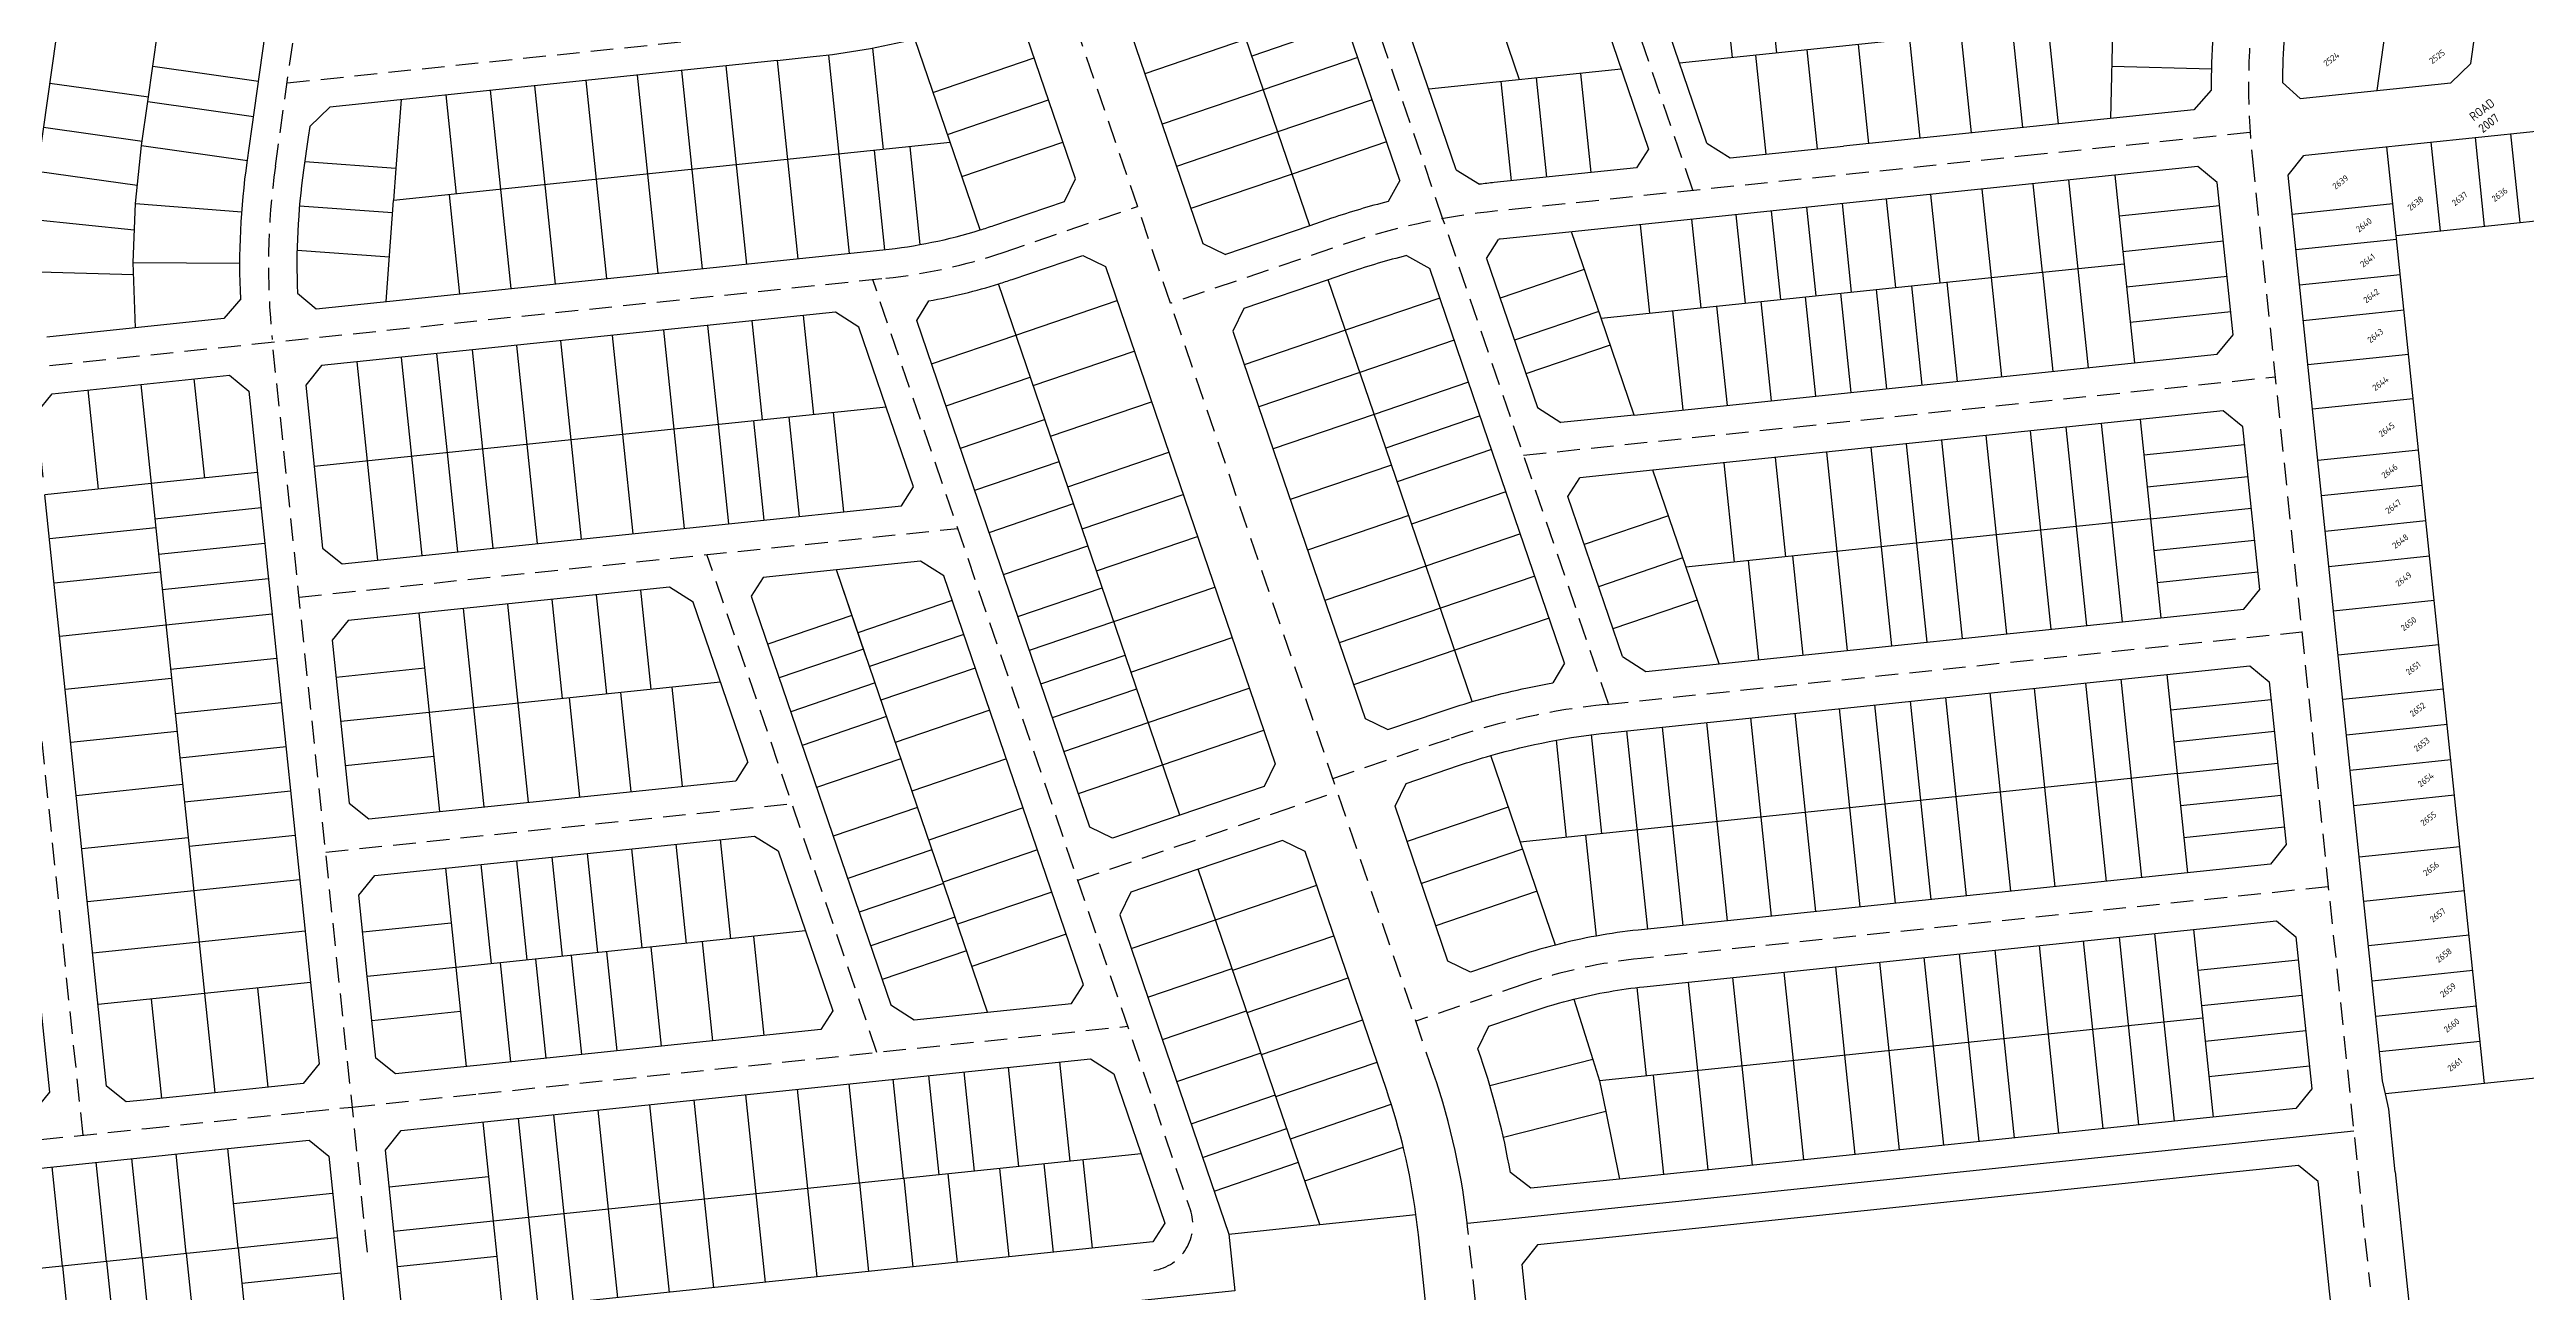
# Model space of a CAD drawing. Extents: x 296374 to 298792, y 6267790 to 6270844.
# Drawn here: x 297205 to 297901, y 6269551 to 6269900 of the extents above; entities that cross this region are included whole.
import ezdxf

# ---------------------------------------------------------------- set-up
doc = ezdxf.new("R2010")
doc.units = 0
doc.linetypes.add('Cable Exist UG', pattern=[8.2, 4, -1.2, 1.8, -1.2])
doc.linetypes.add('DASHED2', pattern=[9.525, 6.35, -3.175])
for name, color, linetype in [('_User_Roadnames', 7, 'Continuous'), ('_User_SL_Exist', 7, 'Continuous'), ('_User_xref', 251, 'Continuous'), ('X-Masterplan_LotLayout_P2$0$D-LO-Stage 13', 251, 'Continuous'), ('X-Masterplan_LotLayout_P2$0$D-LO-Stage 15', 251, 'Continuous'), ('X-Masterplan_LotLayout_P2$0$D-LO-Stage 16', 251, 'Continuous'), ('X-Masterplan_LotLayout_P2$0$D-LO-Stage 17', 251, 'Continuous'), ('X-Masterplan_LotLayout_P2$0$D-LO-Stage 18', 251, 'Continuous'), ('X-Masterplan_LotLayout_P2$0$D-LO-Stage 19', 251, 'Continuous'), ('X-Masterplan_LotLayout_P2$0$D-LO-Stage 22', 251, 'Continuous'), ('X-Masterplan_LotLayout_P2$0$D-LO-Stage 23', 251, 'Continuous'), ('X-Masterplan_LotLayout_P2$0$D-LO-Stage 25', 251, 'Continuous'), ('X-Masterplan_LotLayout_P2$0$D-RD-15-23_CL', 251, 'DASHED2'), ('X-Masterplan_LotLayout_P2$0$D-RD-Future_BDY', 251, 'Continuous'), ('X-Masterplan_LotLayout_P2$0$D-RD-Stage13_BDY', 251, 'Continuous'), ('X-Masterplan_LotLayout_P2$0$D-RD-Stage15_BDY', 251, 'Continuous'), ('X-Masterplan_LotLayout_P2$0$D-RD-Stage16_BDY', 251, 'Continuous'), ('X-Masterplan_LotLayout_P2$0$D-RD-Stage17_BDY', 251, 'Continuous'), ('X-Masterplan_LotLayout_P2$0$D-RD-Stage18_BDY', 251, 'Continuous'), ('X-Masterplan_LotLayout_P2$0$D-RD-Stage19_BDY', 251, 'Continuous'), ('X-Masterplan_LotLayout_P2$0$D-RD-Stage1_BDY', 251, 'Continuous'), ('X-Masterplan_LotLayout_P2$0$D-RD-Stage22_BDY', 251, 'Continuous'), ('X-Masterplan_LotLayout_P2$0$D-RD-Stage23_BDY', 251, 'Continuous'), ('X-Masterplan_LotLayout_P2$0$D-RD-Stage25_BDY', 251, 'Continuous'), ('XR-600340-P4-CI-DESIGN (06032016)$0$GN-ANNO-TEXT-LOT25', 251, 'Continuous')]:
    doc.layers.add(name, color=color, linetype=linetype)
doc.styles.add('CDD_AN-ISOCP', font='isocp.shx')
doc.styles.add('XR-600340-P4-CI-DESIGN (06032016)$0$CDD_AN-ISOCP', font='isocp.shx')

# ---------------------------------------------------------------- blocks, each defined once
blk = doc.blocks.new('XR-600340-P4-CI-DESIGN (06032016)')
at = {"layer": 'XR-600340-P4-CI-DESIGN (06032016)$0$GN-ANNO-TEXT-LOT25', "linetype": 'ByBlock', "char_height": 1.75, "attachment_point": 5, "rotation": 37.45421, "style": 'XR-600340-P4-CI-DESIGN (06032016)$0$CDD_AN-ISOCP'}
for s, insert in [('2524', (297846.04, 6269897.06)), ('2525', (297875.69, 6269897.75)), ('2639', (297848.57, 6269862.51)), ('2638', (297869.64, 6269856.56)), ('2637', (297882.07, 6269857.86)), ('2636', (297893.26, 6269859.02)), ('2640', (297855.16, 6269850.47)), ('2641', (297856.2, 6269840.53)), ('2642', (297857.23, 6269830.58)), ('2643', (297858.4, 6269819.39)), ('2644', (297859.8, 6269805.96)), ('2645', (297861.55, 6269793.02)), ('2646', (297862.36, 6269781.35)), ('2647', (297863.4, 6269771.4)), ('2648', (297865.39, 6269761.64)), ('2649', (297866.28, 6269750.99)), ('2650', (297867.72, 6269738.46)), ('2651', (297869.01, 6269726.03)), ('2652', (297870.24, 6269714.4)), ('2653', (297871.37, 6269704.6)), ('2654', (297872.53, 6269694.68)), ('2655', (297873.29, 6269683.75)), ('2656', (297874, 6269669.7)), ('2657', (297875.9, 6269656.66)), ('2658', (297877.58, 6269645.36)), ('2659', (297878.78, 6269635.59)), ('2660', (297879.8, 6269625.68)), ('2661', (297880.69, 6269614.66))]:
    blk.add_mtext(s, dxfattribs=dict(at, insert=insert))
blk = doc.blocks.new('X-Masterplan_LotLayout_P2')
at = {"layer": 'X-Masterplan_LotLayout_P2$0$D-LO-Stage 13'}
for p, q in [((297472.12, 6269585.49), (297474.71, 6269560.63)), ((297484.56, 6269586.79), (297487.15, 6269561.92)), ((297495.5, 6269587.93), (297498.09, 6269563.06)), ((297403.69, 6269578.36), (297406.29, 6269553.49)), ((297418.21, 6269579.87), (297420.81, 6269555.01)), ((297432.74, 6269581.39), (297435.33, 6269556.52)), ((297445.17, 6269582.68), (297447.76, 6269557.82)), ((297457.6, 6269583.98), (297460.19, 6269559.11)), ((297339.84, 6269571.7), (297342.43, 6269546.84)), ((297349.79, 6269572.74), (297352.38, 6269547.88)), ((297362.22, 6269574.04), (297364.81, 6269549.17)), ((297376.74, 6269575.55), (297379.33, 6269550.69)), ((297389.17, 6269576.85), (297391.76, 6269551.98)), ((297330.93, 6269560.72), (297332.48, 6269545.8))]:
    blk.add_line(p, q, dxfattribs=at)
at = {"layer": 'X-Masterplan_LotLayout_P2$0$D-LO-Stage 13', "flags": 128}
for points in [[(297484.56, 6269586.79), (297487.15, 6269561.92)], [(297208.95, 6269558.06), (297211.54, 6269533.2)], [(297221.38, 6269559.36), (297223.97, 6269534.49)], [(297231.33, 6269560.39), (297233.92, 6269535.53)], [(297243.76, 6269561.69), (297246.35, 6269536.82)], [(297259.32, 6269553.26), (297260.87, 6269538.34)]]:
    blk.add_lwpolyline(points, dxfattribs=at)
at = {"layer": 'X-Masterplan_LotLayout_P2$0$D-LO-Stage 15'}
for p, q in [((297640.96, 6269824.28), (297632.67, 6269848.56)), ((297636.27, 6269838.01), (297612.61, 6269829.93)), ((297595.7, 6269829.96), (297569.2, 6269820.91)), ((297640.31, 6269826.18), (297616.65, 6269818.1)), ((297650.24, 6269797.1), (297640.96, 6269824.28)), ((297599.74, 6269818.13), (297573.24, 6269809.08)), ((297643.54, 6269816.71), (297619.88, 6269808.64)), ((297603.77, 6269806.3), (297577.28, 6269797.25)), ((297607, 6269796.83), (297580.51, 6269787.79)), ((297610.24, 6269787.37), (297583.74, 6269778.32)), ((297674.1, 6269727.2), (297655.54, 6269781.57)), ((297614.27, 6269775.54), (297587.78, 6269766.49)), ((297659.9, 6269768.79), (297636.24, 6269760.71)), ((297795.28, 6269767.98), (297764.44, 6269764.77)), ((297774.39, 6269765.8), (297777.29, 6269737.95)), ((297784.34, 6269766.84), (297787.24, 6269738.99)), ((297795.28, 6269767.98), (297798.18, 6269740.13)), ((297618.31, 6269763.71), (297591.81, 6269754.66)), ((297764.44, 6269764.77), (297664.82, 6269754.38)), ((297710.16, 6269730.96), (297707.25, 6269758.8)), ((297722.59, 6269732.25), (297719.69, 6269760.1)), ((297732.54, 6269733.29), (297729.63, 6269761.14)), ((297742.48, 6269734.33), (297739.58, 6269762.17)), ((297754.91, 6269735.62), (297752.01, 6269763.47)), ((297767.35, 6269736.92), (297764.44, 6269764.77)), ((297622.35, 6269751.88), (297595.85, 6269742.83)), ((297663.94, 6269756.96), (297640.28, 6269748.88)), ((297685.29, 6269728.36), (297682.39, 6269756.21)), ((297697.72, 6269729.66), (297694.82, 6269757.51)), ((297667.98, 6269745.13), (297644.32, 6269737.05)), ((297626.39, 6269740.05), (297599.89, 6269731.01)), ((297799.84, 6269724.22), (297805.64, 6269668.52)), ((297737.68, 6269717.74), (297743.48, 6269662.04)), ((297750.11, 6269719.03), (297755.91, 6269663.34)), ((297762.54, 6269720.33), (297765.44, 6269692.48)), ((297786.91, 6269722.87), (297792.72, 6269667.17)), ((297800.88, 6269714.27), (297829.12, 6269717.22)), ((297670.54, 6269710.74), (297676.35, 6269655.04)), ((297682.97, 6269712.04), (297685.88, 6269684.19)), ((297695.4, 6269713.33), (297701.21, 6269657.63)), ((297707.84, 6269714.63), (297713.64, 6269658.93)), ((297717.78, 6269715.66), (297723.59, 6269659.97)), ((297727.73, 6269716.7), (297733.54, 6269661)), ((297628.33, 6269705.76), (297631.17, 6269678.48)), ((297638.21, 6269707.37), (297641.12, 6269679.52)), ((297648.16, 6269708.41), (297653.97, 6269652.71)), ((297658.11, 6269709.44), (297663.91, 6269653.75)), ((297801.81, 6269705.32), (297830.06, 6269708.26)), ((297802.74, 6269696.37), (297779.87, 6269693.98)), ((297802.74, 6269696.37), (297830.99, 6269699.31)), ((297779.87, 6269693.98), (297618.28, 6269677.14)), ((297765.44, 6269692.48), (297768.35, 6269664.63)), ((297803.68, 6269687.42), (297831.92, 6269690.36)), ((297685.88, 6269684.19), (297688.78, 6269656.34)), ((297636.64, 6269679.05), (297639.59, 6269650.76)), ((297804.61, 6269678.46), (297832.86, 6269681.41)), ((297766.63, 6269623.23), (297764.04, 6269648.1)), ((297779.06, 6269624.53), (297776.47, 6269649.39)), ((297786.42, 6269650.43), (297791.91, 6269597.71)), ((297796.36, 6269651.46), (297801.86, 6269598.75)), ((297807.3, 6269652.61), (297812.8, 6269599.89)), ((297695.02, 6269615.77), (297692.43, 6269640.63)), ((297709.44, 6269617.27), (297706.85, 6269642.13)), ((297721.87, 6269618.56), (297719.28, 6269643.43)), ((297734.31, 6269619.86), (297731.71, 6269644.73)), ((297744.25, 6269620.9), (297741.66, 6269645.76)), ((297754.2, 6269621.93), (297751.61, 6269646.8)), ((297808.5, 6269641.17), (297836.74, 6269644.11)), ((297653.74, 6269611.46), (297651.15, 6269636.32)), ((297668.16, 6269612.97), (297665.57, 6269637.83)), ((297680.6, 6269614.26), (297678, 6269639.13)), ((297809.53, 6269631.22), (297837.78, 6269634.17)), ((297809.9, 6269627.74), (297779.06, 6269624.53)), ((297737.21, 6269592.01), (297734.31, 6269619.86)), ((297747.15, 6269593.05), (297744.25, 6269620.9)), ((297757.1, 6269594.08), (297754.2, 6269621.93)), ((297769.53, 6269595.38), (297766.63, 6269623.23)), ((297781.97, 6269596.68), (297779.06, 6269624.53)), ((297810.57, 6269621.27), (297838.82, 6269624.22)), ((297671.07, 6269585.12), (297668.16, 6269612.97)), ((297683.5, 6269586.41), (297680.6, 6269614.26)), ((297697.92, 6269587.92), (297695.02, 6269615.77)), ((297712.34, 6269589.42), (297709.44, 6269617.27)), ((297724.78, 6269590.72), (297721.87, 6269618.56)), ((297811.61, 6269611.33), (297839.85, 6269614.27)), ((297658.63, 6269583.82), (297655.73, 6269611.67))]:
    blk.add_line(p, q, dxfattribs=at)
at = {"layer": 'X-Masterplan_LotLayout_P2$0$D-LO-Stage 15', "flags": 128}
blk.add_lwpolyline([(297776.96, 6269721.83), (297782.77, 6269666.13)], dxfattribs=at)
at = {"layer": 'X-Masterplan_LotLayout_P2$0$D-LO-Stage 16'}
for p, q in [((297618.09, 6269891.27), (297599, 6269947.19)), ((297559.18, 6269850.25), (297533.22, 6269926.3)), ((297675.19, 6269922.36), (297677.79, 6269897.5)), ((297687.63, 6269923.66), (297690.22, 6269898.79)), ((297569.41, 6269906.95), (297542.91, 6269897.9)), ((297761.83, 6269906.26), (297662.98, 6269895.95)), ((297756.44, 6269905.7), (297759.34, 6269877.85)), ((297766.38, 6269906.73), (297769.29, 6269878.88)), ((297784.67, 6269908.64), (297783.98, 6269880.41)), ((297684.33, 6269898.18), (297687.23, 6269870.33)), ((297698.75, 6269899.68), (297701.65, 6269871.83)), ((297713.17, 6269901.19), (297716.08, 6269873.34)), ((297727.59, 6269902.69), (297730.5, 6269874.84)), ((297742.02, 6269904.19), (297744.92, 6269876.34)), ((297572.64, 6269897.49), (297546.14, 6269888.44)), ((297646.66, 6269894.25), (297592.58, 6269888.61)), ((297612.84, 6269890.73), (297615.74, 6269862.85)), ((297622.79, 6269891.76), (297625.69, 6269863.91)), ((297635.22, 6269893.06), (297638.12, 6269865.21)), ((297812.34, 6269894.25), (297784.34, 6269894.98)), ((297576.68, 6269885.66), (297550.18, 6269876.61)), ((297580.72, 6269873.83), (297554.22, 6269864.78)), ((297777.79, 6269810.4), (297772.29, 6269863.11)), ((297785.22, 6269864.46), (297790.72, 6269811.74)), ((297708.64, 6269856.47), (297711.23, 6269831.61)), ((297721.07, 6269857.77), (297723.66, 6269832.9)), ((297733.5, 6269859.07), (297736.09, 6269834.2)), ((297747.92, 6269860.57), (297750.51, 6269835.7)), ((297786.41, 6269853.02), (297814.66, 6269855.96)), ((297651.94, 6269850.56), (297654.53, 6269825.7)), ((297666.36, 6269852.07), (297668.96, 6269827.2)), ((297678.8, 6269853.36), (297681.39, 6269828.5)), ((297688.74, 6269854.4), (297691.34, 6269829.54)), ((297698.69, 6269855.44), (297701.28, 6269830.57)), ((297787.45, 6269843.07), (297815.7, 6269846.02)), ((297640.96, 6269824.28), (297764.94, 6269837.21)), ((297750.51, 6269835.7), (297753.42, 6269807.85)), ((297764.94, 6269837.21), (297787.81, 6269839.59)), ((297788.49, 6269833.13), (297816.73, 6269836.07)), ((297685.87, 6269828.97), (297688.77, 6269801.12)), ((297698.3, 6269830.26), (297701.2, 6269802.41)), ((297708.24, 6269831.3), (297711.15, 6269803.45)), ((297718.19, 6269832.33), (297721.09, 6269804.49)), ((297728.14, 6269833.37), (297731.04, 6269805.52)), ((297738.08, 6269834.41), (297740.99, 6269806.56)), ((297661, 6269826.37), (297663.9, 6269798.52)), ((297673.43, 6269827.67), (297676.34, 6269799.82)), ((297789.52, 6269823.18), (297817.77, 6269826.13)), ((297771.49, 6269793.65), (297774.39, 6269765.8)), ((297781.43, 6269794.69), (297784.34, 6269766.84)), ((297792.37, 6269795.83), (297795.28, 6269767.98)), ((297707.25, 6269758.8), (297704.35, 6269786.65)), ((297719.69, 6269760.1), (297716.78, 6269787.95)), ((297729.63, 6269761.14), (297726.73, 6269788.99)), ((297739.58, 6269762.17), (297736.68, 6269790.02)), ((297752.01, 6269763.47), (297749.11, 6269791.32)), ((297764.44, 6269764.77), (297761.54, 6269792.62)), ((297793.41, 6269785.88), (297821.66, 6269788.83)), ((297678.41, 6269755.8), (297675.51, 6269783.65)), ((297692.83, 6269757.3), (297689.93, 6269785.15)), ((297794.34, 6269776.93), (297822.59, 6269779.88)), ((297233.9, 6269777.83), (297204.06, 6269774.72)), ((297233.9, 6269777.83), (297248.83, 6269634.61)), ((297795.28, 6269767.98), (297823.52, 6269770.92)), ((297796.21, 6269759.03), (297824.46, 6269761.97)), ((297797.14, 6269750.08), (297825.39, 6269753.02))]:
    blk.add_line(p, q, dxfattribs=at)
at = {"layer": 'X-Masterplan_LotLayout_P2$0$D-LO-Stage 16', "flags": 128}
for points in [[(297764.94, 6269837.21), (297762.34, 6269862.07)], [(297764.94, 6269837.21), (297767.84, 6269809.36)]]:
    blk.add_lwpolyline(points, dxfattribs=at)
at = {"layer": 'X-Masterplan_LotLayout_P2$0$D-LO-Stage 17'}
for p, q in [((297466.6, 6269849.07), (297448.27, 6269902.74)), ((297541.3, 6269902.64), (297512.91, 6269892.94)), ((297453.4, 6269887.73), (297481.79, 6269897.43)), ((297457.44, 6269875.9), (297485.83, 6269885.6)), ((297546.14, 6269888.44), (297517.75, 6269878.75)), ((297461.47, 6269864.07), (297489.87, 6269873.77)), ((297550.18, 6269876.61), (297521.79, 6269866.92)), ((297554.22, 6269864.78), (297525.83, 6269855.09)), ((297580.51, 6269787.79), (297564.35, 6269835.11)), ((297499.29, 6269753.3), (297471.77, 6269833.92)), ((297476.68, 6269819.54), (297505.07, 6269829.24)), ((297481.52, 6269805.35), (297509.91, 6269815.04)), ((297569.2, 6269820.91), (297540.81, 6269811.22)), ((297573.24, 6269809.08), (297544.85, 6269799.39)), ((297486.37, 6269791.15), (297514.76, 6269800.85)), ((297577.28, 6269797.25), (297548.88, 6269787.56)), ((297491.22, 6269776.96), (297519.61, 6269786.65)), ((297604.81, 6269716.61), (297580.51, 6269787.79)), ((297582.12, 6269783.06), (297553.73, 6269773.36)), ((297495.26, 6269765.13), (297523.65, 6269774.82)), ((297586.97, 6269768.86), (297558.58, 6269759.17)), ((297499.29, 6269753.3), (297527.69, 6269762.99)), ((297522.72, 6269684.69), (297499.29, 6269753.3)), ((297591.81, 6269754.66), (297563.42, 6269744.97)), ((297504.14, 6269739.1), (297532.53, 6269748.79)), ((297595.85, 6269742.83), (297567.46, 6269733.14)), ((297508.99, 6269724.91), (297537.38, 6269734.6)), ((297599.89, 6269731.01), (297571.5, 6269721.31)), ((297513.83, 6269710.71), (297542.22, 6269720.4)), ((297517.87, 6269698.88), (297546.26, 6269708.57)), ((297628.15, 6269648.24), (297609.98, 6269701.45)), ((297614.92, 6269687), (297586.52, 6269677.31)), ((297618.95, 6269675.17), (297590.56, 6269665.48)), ((297550.34, 6269603.77), (297527.89, 6269669.54)), ((297532.73, 6269655.35), (297561.13, 6269665.04)), ((297622.99, 6269663.34), (297594.6, 6269653.65)), ((297537.58, 6269641.15), (297565.97, 6269650.85)), ((297541.62, 6269629.32), (297570.01, 6269639.02)), ((297545.66, 6269617.49), (297574.05, 6269627.19)), ((297633.33, 6269633.05), (297638.66, 6269616.08)), ((297779.06, 6269624.53), (297640.54, 6269610.09)), ((297549.7, 6269605.66), (297578.09, 6269615.36)), ((297638.66, 6269616.08), (297609.78, 6269608.67)), ((297638.66, 6269616.08), (297640.54, 6269610.09)), ((297640.54, 6269610.09), (297642.29, 6269601.52)), ((297561.97, 6269569.72), (297550.34, 6269603.77)), ((297553.74, 6269593.83), (297582.08, 6269603.51)), ((297642.29, 6269601.52), (297646.17, 6269582.52)), ((297557.77, 6269582.01), (297585.44, 6269591.45))]:
    blk.add_line(p, q, dxfattribs=at)
at = {"layer": 'X-Masterplan_LotLayout_P2$0$D-LO-Stage 17', "flags": 128}
blk.add_lwpolyline([(297642.29, 6269601.52), (297613.56, 6269594.15)], dxfattribs=at)
at = {"layer": 'X-Masterplan_LotLayout_P2$0$D-LO-Stage 18'}
for p, q in [((297235.19, 6269765.4), (297205.36, 6269762.29)), ((297236.49, 6269752.97), (297206.65, 6269749.86)), ((297238.04, 6269738.05), (297208.21, 6269734.94)), ((297239.6, 6269723.13), (297209.76, 6269720.02)), ((297241.16, 6269708.21), (297211.32, 6269705.1)), ((297242.71, 6269693.29), (297212.87, 6269690.18)), ((297244.27, 6269678.37), (297214.43, 6269675.26)), ((297245.82, 6269663.45), (297215.98, 6269660.34)), ((297247.32, 6269649.03), (297217.49, 6269645.92)), ((297248.83, 6269634.61), (297218.99, 6269631.5)), ((297233.91, 6269633.05), (297236.81, 6269605.2)), ((297208.95, 6269558.06), (297206.05, 6269585.91)), ((297221.38, 6269559.36), (297218.48, 6269587.21)), ((297231.33, 6269560.39), (297228.42, 6269588.24)), ((297243.76, 6269561.69), (297240.86, 6269589.54)), ((297258.28, 6269563.2), (297255.38, 6269591.05))]:
    blk.add_line(p, q, dxfattribs=at)
at = {"layer": 'X-Masterplan_LotLayout_P2$0$D-LO-Stage 18', "flags": 128}
for points in [[(297231.33, 6269560.39), (297105.11, 6269547.24), (297102.21, 6269575.09)], [(297231.33, 6269560.39), (297258.28, 6269563.2)]]:
    blk.add_lwpolyline(points, dxfattribs=at)
at = {"layer": 'X-Masterplan_LotLayout_P2$0$D-LO-Stage 19'}
for p, q in [((297316.95, 6269786.49), (297319.85, 6269758.64)), ((297326.89, 6269787.53), (297329.8, 6269759.68)), ((297339.33, 6269788.82), (297342.23, 6269760.97)), ((297351.76, 6269790.12), (297354.66, 6269762.27)), ((297366.18, 6269791.62), (297369.08, 6269763.77)), ((297380.6, 6269793.12), (297383.51, 6269765.27)), ((297294.57, 6269784.16), (297297.47, 6269756.31)), ((297307, 6269785.45), (297309.9, 6269757.6)), ((297265.81, 6269761.05), (297235.97, 6269757.94)), ((297468.69, 6269629.37), (297426.27, 6269753.64)), ((297266.85, 6269751.1), (297237.01, 6269747.99)), ((297346.37, 6269745.32), (297349.28, 6269717.47)), ((297358.81, 6269746.61), (297361.71, 6269718.76)), ((297371.24, 6269747.91), (297374.14, 6269720.06)), ((297267.88, 6269741.16), (297238.04, 6269738.05)), ((297309.08, 6269741.43), (297314.88, 6269685.73)), ((297321.51, 6269742.73), (297324.41, 6269714.88)), ((297333.94, 6269744.02), (297339.75, 6269688.32)), ((297430.65, 6269740.79), (297406.99, 6269732.71)), ((297433.88, 6269731.33), (297410.23, 6269723.25)), ((297269.18, 6269728.72), (297239.34, 6269725.61)), ((297310.68, 6269726.01), (297285.82, 6269723.42)), ((297393.71, 6269722.1), (297311.98, 6269713.58)), ((297351.27, 6269717.68), (297354.17, 6269689.83)), ((297365.69, 6269719.18), (297368.59, 6269691.33)), ((297380.11, 6269720.68), (297383.01, 6269692.83)), ((297437.12, 6269721.86), (297413.46, 6269713.78)), ((297270.48, 6269716.29), (297240.64, 6269713.18)), ((297311.98, 6269713.58), (297287.11, 6269710.99)), ((297324.41, 6269714.88), (297327.32, 6269687.03)), ((297440.35, 6269712.4), (297416.69, 6269704.32)), ((297271.77, 6269703.86), (297241.93, 6269700.75)), ((297313.28, 6269701.15), (297288.41, 6269698.56)), ((297444.39, 6269700.57), (297420.73, 6269692.49)), ((297273.07, 6269691.43), (297243.23, 6269688.32)), ((297449.07, 6269686.85), (297425.41, 6269678.77)), ((297274.36, 6269678.99), (297244.52, 6269675.88)), ((297368.76, 6269675.26), (297371.66, 6269647.41)), ((297381.19, 6269676.56), (297384.09, 6269648.71)), ((297393.62, 6269677.85), (297396.53, 6269650)), ((297316.54, 6269669.82), (297322.35, 6269614.12)), ((297326.49, 6269670.85), (297329.39, 6269643.01)), ((297336.43, 6269671.89), (297339.34, 6269644.04)), ((297346.38, 6269672.93), (297349.28, 6269645.08)), ((297356.33, 6269673.96), (297359.23, 6269646.12)), ((297453.11, 6269675.02), (297429.45, 6269666.94)), ((297275.66, 6269666.56), (297245.82, 6269663.45)), ((297456.34, 6269665.55), (297432.68, 6269657.48)), ((297318.15, 6269654.4), (297293.28, 6269651.81)), ((297459.57, 6269656.09), (297435.91, 6269648.01)), ((297277.16, 6269652.14), (297247.32, 6269649.03)), ((297417.58, 6269652.2), (297319.44, 6269641.97)), ((297374.15, 6269647.67), (297377.05, 6269619.82)), ((297388.57, 6269649.17), (297391.47, 6269621.32)), ((297402.99, 6269650.68), (297405.89, 6269622.83)), ((297319.44, 6269641.97), (297294.58, 6269639.38)), ((297331.88, 6269643.26), (297334.78, 6269615.42)), ((297341.82, 6269644.3), (297344.73, 6269616.45)), ((297351.77, 6269645.34), (297354.67, 6269617.49)), ((297361.72, 6269646.37), (297364.62, 6269618.53)), ((297462.8, 6269646.63), (297439.14, 6269638.55)), ((297278.67, 6269637.72), (297248.83, 6269634.61)), ((297248.83, 6269634.61), (297251.73, 6269606.76)), ((297263.75, 6269636.16), (297266.65, 6269608.31)), ((297320.74, 6269629.54), (297295.88, 6269626.94)), ((297517.8, 6269621.72), (297541.46, 6269629.8)), ((297462.06, 6269612.6), (297464.96, 6269584.75)), ((297474.49, 6269613.89), (297477.39, 6269586.04)), ((297488.91, 6269615.4), (297491.82, 6269587.55)), ((297521.84, 6269609.89), (297545.5, 6269617.97)), ((297400.79, 6269606.21), (297403.69, 6269578.36)), ((297415.31, 6269607.72), (297418.21, 6269579.87)), ((297429.73, 6269609.23), (297432.64, 6269581.38)), ((297442.17, 6269610.52), (297445.07, 6269582.67)), ((297452.11, 6269611.56), (297455.02, 6269583.71)), ((297525.88, 6269598.06), (297549.53, 6269606.14)), ((297336.94, 6269599.55), (297339.84, 6269571.7)), ((297346.88, 6269600.59), (297349.79, 6269572.74)), ((297359.31, 6269601.89), (297362.22, 6269574.04)), ((297373.84, 6269603.4), (297376.74, 6269575.55)), ((297386.27, 6269604.7), (297389.17, 6269576.85)), ((297326.99, 6269598.52), (297329.89, 6269570.67)), ((297529.11, 6269588.6), (297552.77, 6269596.67)), ((297511.85, 6269589.63), (297329.89, 6269570.67)), ((297532.34, 6269579.13), (297556, 6269587.21)), ((297256.99, 6269575.64), (297284.83, 6269578.54)), ((297328.6, 6269583.1), (297300.75, 6269580.2)), ((297258.28, 6269563.2), (297286.13, 6269566.11)), ((297330.93, 6269560.72), (297303.08, 6269557.82))]:
    blk.add_line(p, q, dxfattribs=at)
at = {"layer": 'X-Masterplan_LotLayout_P2$0$D-LO-Stage 19', "flags": 128}
for points in [[(297329.89, 6269570.67), (297302.04, 6269567.76)], [(297329.89, 6269570.67), (297330.93, 6269560.72)], [(297536.46, 6269567.06), (297561.97, 6269569.72)], [(297258.28, 6269563.2), (297259.32, 6269553.26), (297287.17, 6269556.16)]]:
    blk.add_lwpolyline(points, dxfattribs=at)
at = {"layer": 'X-Masterplan_LotLayout_P2$0$D-LO-Stage 22'}
for p, q in [((297216.08, 6269804.13), (297218.98, 6269776.28)), ((297230.99, 6269805.68), (297233.9, 6269777.83)), ((297245.91, 6269807.24), (297248.82, 6269779.39)), ((297263.74, 6269780.94), (297233.9, 6269777.83))]:
    blk.add_line(p, q, dxfattribs=at)
at = {"layer": 'X-Masterplan_LotLayout_P2$0$D-LO-Stage 23'}
for p, q in [((297234.34, 6269895.06), (297235.74, 6269904.96)), ((297424.07, 6269898.2), (297429.88, 6269842.5)), ((297436.44, 6269900.17), (297439.41, 6269871.64)), ((297232.95, 6269885.15), (297234.34, 6269895.06)), ((297234.34, 6269895.06), (297264.05, 6269890.87)), ((297355.94, 6269891.1), (297361.75, 6269835.4)), ((297370.37, 6269892.6), (297373.27, 6269864.75)), ((297382.8, 6269893.89), (297388.6, 6269838.2)), ((297395.23, 6269895.19), (297401.04, 6269839.49)), ((297409.65, 6269896.69), (297415.46, 6269841)), ((297233.11, 6269886.33), (297205.39, 6269890.23)), ((297231.2, 6269872.78), (297232.95, 6269885.15)), ((297232.95, 6269885.15), (297262.66, 6269880.97)), ((297304.04, 6269885.68), (297302.61, 6269866.34)), ((297316.66, 6269887), (297319.56, 6269859.15)), ((297329.09, 6269888.3), (297334.9, 6269832.6)), ((297341.52, 6269889.59), (297347.33, 6269833.89)), ((297231.37, 6269873.95), (297203.64, 6269877.85)), ((297229.45, 6269856.55), (297231.2, 6269872.78)), ((297231.2, 6269872.78), (297260.91, 6269868.59)), ((297458.22, 6269873.6), (297301.94, 6269857.31)), ((297436.92, 6269871.38), (297439.83, 6269843.54)), ((297446.87, 6269872.42), (297449.73, 6269844.96)), ((297229.99, 6269861.52), (297201.9, 6269865.48)), ((297302.61, 6269866.34), (297277.02, 6269868.23)), ((297302.61, 6269866.34), (297301.94, 6269857.31)), ((297373.27, 6269864.75), (297376.17, 6269836.9)), ((297228.81, 6269839.97), (297229.45, 6269856.55)), ((297229.45, 6269856.55), (297259.36, 6269854.19)), ((297299.85, 6269828.94), (297301.94, 6269857.31)), ((297317.57, 6269858.94), (297320.47, 6269831.09)), ((297229.16, 6269849.02), (297200.14, 6269852.03)), ((297301.69, 6269853.87), (297275.54, 6269855.8)), ((297300.77, 6269841.41), (297274.85, 6269843.32)), ((297228.93, 6269836.48), (297199.18, 6269837.27)), ((297228.81, 6269839.97), (297258.81, 6269839.71)), ((297229.45, 6269821.61), (297228.81, 6269839.97)), ((297390.13, 6269822.27), (297393.04, 6269794.42)), ((297402.57, 6269823.56), (297405.47, 6269795.72)), ((297416.99, 6269825.07), (297419.89, 6269797.22)), ((297314.04, 6269814.34), (297316.95, 6269786.49)), ((297323.99, 6269815.37), (297326.89, 6269787.53)), ((297336.42, 6269816.67), (297339.33, 6269788.82)), ((297348.86, 6269817.97), (297351.76, 6269790.12)), ((297363.28, 6269819.47), (297366.18, 6269791.62)), ((297377.7, 6269820.97), (297380.6, 6269793.12)), ((297453.02, 6269811.47), (297476.68, 6269819.54)), ((297291.67, 6269812), (297294.57, 6269784.16)), ((297304.1, 6269813.3), (297307, 6269785.45)), ((297457.06, 6269799.64), (297480.72, 6269807.71)), ((297440.25, 6269799.34), (297279.65, 6269782.6)), ((297393.04, 6269794.42), (297395.94, 6269766.57)), ((297402.98, 6269795.46), (297405.88, 6269767.61)), ((297412.93, 6269796.49), (297415.83, 6269768.64)), ((297425.36, 6269797.79), (297428.26, 6269769.94)), ((297461.1, 6269787.81), (297484.75, 6269795.88)), ((297465.13, 6269775.98), (297488.79, 6269784.05)), ((297264.77, 6269771), (297234.93, 6269767.89)), ((297469.17, 6269764.15), (297492.83, 6269772.22)), ((297473.21, 6269752.32), (297496.87, 6269760.4)), ((297434.55, 6269729.37), (297426.27, 6269753.64)), ((297458.81, 6269744.97), (297432.32, 6269735.92)), ((297477.25, 6269740.49), (297500.91, 6269748.57)), ((297480.48, 6269731.02), (297504.14, 6269739.1)), ((297462.05, 6269735.5), (297435.55, 6269726.46)), ((297465.28, 6269726.04), (297438.78, 6269716.99)), ((297483.71, 6269721.56), (297507.37, 6269729.64)), ((297486.94, 6269712.1), (297510.6, 6269720.17)), ((297469.32, 6269714.21), (297442.82, 6269705.16)), ((297490.17, 6269702.63), (297513.83, 6269710.71)), ((297474, 6269700.49), (297447.5, 6269691.44)), ((297494.21, 6269690.8), (297517.87, 6269698.88)), ((297478.69, 6269686.76), (297452.19, 6269677.72)), ((297482.72, 6269674.94), (297456.23, 6269665.89)), ((297486.76, 6269663.11), (297460.26, 6269654.06)), ((297509.07, 6269647.27), (297532.73, 6269655.35)), ((297490.8, 6269651.28), (297464.3, 6269642.23)), ((297513.76, 6269633.55), (297537.42, 6269641.63))]:
    blk.add_line(p, q, dxfattribs=at)
at = {"layer": 'X-Masterplan_LotLayout_P2$0$D-LO-Stage 25'}
for p, q in [((297858.89, 6269888.22), (297873.22, 6269990.25)), ((297876.63, 6269848.85), (297874.04, 6269873.72)), ((297889.06, 6269850.15), (297886.47, 6269875.01)), ((297899.01, 6269851.18), (297896.42, 6269876.05)), ((297835.02, 6269853.53), (297863.27, 6269856.48)), ((297836.06, 6269843.59), (297864.31, 6269846.53)), ((297837.1, 6269833.64), (297865.34, 6269836.58)), ((297838.13, 6269823.69), (297866.38, 6269826.64)), ((297839.43, 6269811.26), (297867.68, 6269814.2)), ((297840.72, 6269798.83), (297868.97, 6269801.77)), ((297842.23, 6269784.41), (297870.47, 6269787.35)), ((297843.26, 6269774.46), (297871.51, 6269777.4)), ((297844.3, 6269764.51), (297872.55, 6269767.46)), ((297845.34, 6269754.57), (297873.58, 6269757.51)), ((297846.63, 6269742.14), (297874.88, 6269745.08)), ((297847.93, 6269729.7), (297876.18, 6269732.65)), ((297849.23, 6269717.27), (297877.47, 6269720.21)), ((297850.26, 6269707.32), (297878.51, 6269710.27)), ((297851.3, 6269697.38), (297879.55, 6269700.32)), ((297852.34, 6269687.43), (297880.58, 6269690.38)), ((297853.84, 6269673.01), (297882.09, 6269675.95)), ((297855.14, 6269660.58), (297883.38, 6269663.52)), ((297856.43, 6269648.14), (297884.68, 6269651.09)), ((297857.47, 6269638.2), (297885.71, 6269641.14)), ((297858.5, 6269628.25), (297886.75, 6269631.2)), ((297859.54, 6269618.31), (297887.79, 6269621.25))]:
    blk.add_line(p, q, dxfattribs=at)
blk.add_lwpolyline([(297864.2, 6269847.55), (297861.61, 6269872.42)], dxfattribs=at)
at = {"layer": 'X-Masterplan_LotLayout_P2$0$D-RD-15-23_CL'}
for p, q in [((297268.76, 6269866.96), (297274.58, 6269908.25)), ((297473.06, 6269842.76), (297510.84, 6269855.66)), ((297205.35, 6269811.05), (297440.15, 6269835.53)), ((297286.62, 6269638.56), (297267.88, 6269818.32)), ((297642.27, 6269715.84), (297837.7, 6269736.21)), ((297565.68, 6269695.02), (297598.38, 6269706.19)), ((297845.16, 6269664.59), (297652.21, 6269644.48)), ((297619.29, 6269637.24), (297588.95, 6269626.88))]:
    blk.add_line(p, q, dxfattribs=at)
at = {"layer": 'X-Masterplan_LotLayout_P2$0$D-RD-15-23_CL', "flags": 128}
for points in [[(297830.26, 6269956.85), (297824.73, 6269917.5, 0.060929), (297823.86, 6269868.94)], [(297763.5, 6269870.24), (297611.8, 6269854.42, 0.056343), (297567.91, 6269844.77), (297520.13, 6269828.46)], [(297515.42, 6269556.85, 0.46509), (297525.68, 6269573.88), (297436.48, 6269835.14)]]:
    blk.add_lwpolyline(points, format="xyb", dxfattribs=at)
for points in [[(297666.71, 6269860.29), (297637.91, 6269944.62)], [(297593.96, 6269612.18), (297485.12, 6269931.01), (297483.33, 6269936.23)], [(297596.58, 6269852.14), (297567.29, 6269937.93)], [(297823.15, 6269876.45), (297763.5, 6269870.24)], [(297823.86, 6269868.94), (297856.88, 6269552.2)], [(297615.54, 6269796.59), (297596.58, 6269852.14)], [(297619.22, 6269785.82), (297830.24, 6269807.82)], [(297643.08, 6269715.94), (297615.54, 6269796.59)], [(297275.43, 6269745.97), (297460.35, 6269765.24)], [(297437.67, 6269618.1), (297389.94, 6269757.9)], [(297214.76, 6269594.86), (297200.66, 6269730.13)], [(297548.96, 6269685.19), (297566.94, 6269691.33)], [(297282.89, 6269674.35), (297413.81, 6269688)], [(297494.07, 6269666.45), (297548.96, 6269685.19)], [(297294.61, 6269561.96), (297294.09, 6269566.94), (297286.62, 6269638.56)], [(297325.82, 6269606.44), (297508.08, 6269625.44)], [(297290.35, 6269602.74), (297325.82, 6269606.44)], [(297232.62, 6269596.72), (297277.42, 6269601.39)], [(297277.42, 6269601.39), (297290.35, 6269602.74)], [(297060.7, 6269578.8), (297232.62, 6269596.72)], [(297609.68, 6269510.1), (297603.61, 6269568.3)]]:
    blk.add_lwpolyline(points, dxfattribs=at)
at = {"layer": 'X-Masterplan_LotLayout_P2$0$D-RD-15-23_CL'}
blk.add_lwpolyline([(297272.06, 6269890.39), (297418.97, 6269905.71, 0.056343), (297462.85, 6269915.36), (297487.58, 6269923.8)], format="xyb", dxfattribs=at)
at = {"layer": 'X-Masterplan_LotLayout_P2$0$D-RD-15-23_CL', "linetype": 'Continuous', "flags": 128}
blk.add_lwpolyline([(297603.61, 6269568.3, 0.056343), (297593.96, 6269612.18)], format="xyb", dxfattribs=at)
blk.add_lwpolyline([(297852.32, 6269595.97), (297603.43, 6269570.02)], dxfattribs=at)
at = {"layer": 'X-Masterplan_LotLayout_P2$0$D-RD-15-23_CL'}
for centre, radius, start, end in [((297466.81, 6269839.06), 200, 171.98196, 185.9509), ((297424.6, 6269984.72), 150, 275.9509, 288.85007), ((297663, 6269516.91), 200, 95.9509, 108.85007), ((297667.76, 6269495.29), 150, 95.9509, 108.85007)]:
    blk.add_arc(centre, radius, start, end, dxfattribs=at)
at = {"layer": 'X-Masterplan_LotLayout_P2$0$D-RD-Future_BDY'}
blk.add_lwpolyline([(297993.08, 6269623.68), (297984.56, 6269634.79), (297980.35, 6269635.34), (297955.45, 6269616.24), (297889.05, 6269609.32)], dxfattribs=at)
at = {"layer": 'X-Masterplan_LotLayout_P2$0$D-RD-Stage13_BDY', "flags": 128}
for points in [[(297511.85, 6269589.63), (297518.52, 6269570.09), (297515.16, 6269564.84), (297309.61, 6269543.42)], [(297536.46, 6269567.06), (297538.12, 6269551.15), (297311.27, 6269527.5), (297306.81, 6269522.01), (297309.3, 6269498.12)], [(297309.61, 6269543.42), (297304.12, 6269547.87), (297303.08, 6269557.82)], [(297287.17, 6269556.16), (297288.2, 6269546.21), (297283.75, 6269540.72), (297082.84, 6269519.78), (297077.35, 6269524.23), (297076.31, 6269534.18)]]:
    blk.add_lwpolyline(points, dxfattribs=at)
blk.add_lwpolyline([(297595.78, 6269508.45), (297591.27, 6269551.67), (297589.69, 6269566.85, 0.007709), (297589.01, 6269572.54)], format="xyb", dxfattribs=at)
at = {"layer": 'X-Masterplan_LotLayout_P2$0$D-RD-Stage15_BDY', "flags": 128}
for points in [[(297608.8, 6269841.09), (297612.15, 6269846.42)], [(297586.37, 6269841.87), (297592.86, 6269838.28)], [(297607.97, 6269794), (297592.86, 6269838.28)], [(297608.8, 6269841.09), (297623.11, 6269799.17)], [(297630.72, 6269727.37), (297607.97, 6269794)], [(297623.11, 6269799.17), (297629.7, 6269794.96)], [(297650.24, 6269797.1), (297629.7, 6269794.96)], [(297655.54, 6269781.57), (297635, 6269779.43)], [(297631.65, 6269774.18), (297635, 6269779.43)], [(297646.98, 6269729.27), (297631.65, 6269774.18)], [(297722.59, 6269732.25), (297798.18, 6269740.13)], [(297653.57, 6269725.06), (297722.59, 6269732.25)], [(297630.72, 6269727.37), (297627.4, 6269721.84)], [(297646.98, 6269729.27), (297653.57, 6269725.06)], [(297652.93, 6269708.9), (297823.11, 6269726.64), (297828.6, 6269722.19), (297833.37, 6269676.44), (297828.92, 6269670.94), (297731.14, 6269660.75)], [(297653.03, 6269636.52), (297830.58, 6269655.03), (297836.07, 6269650.58), (297840.53, 6269607.81), (297836.07, 6269602.32), (297646.17, 6269582.52)], [(297731.14, 6269660.75), (297651.38, 6269652.44)], [(297863.97, 6269584.51), (297862.13, 6269602.18), (297861.2, 6269606.41)], [(297863.97, 6269584.51), (297867.22, 6269553.29)], [(297867.22, 6269553.29), (297868.78, 6269538.33)]]:
    blk.add_lwpolyline(points, dxfattribs=at)
for points in [[(297632.83, 6269848.57), (297612.62, 6269846.47, 0.00062), (297612.15, 6269846.42)], [(297586.37, 6269841.87, 0.021555), (297570.5, 6269837.2), (297564.35, 6269835.11)], [(297604.81, 6269716.61, -0.027894), (297627.4, 6269721.84)], [(297609.98, 6269701.45, -0.044007), (297643.1, 6269707.88), (297652.93, 6269708.9)], [(297651.38, 6269652.44, 0.037401), (297628.15, 6269648.24, 0.037401)], [(297633.33, 6269633.05, -0.035264), (297653.03, 6269636.52)]]:
    blk.add_lwpolyline(points, format="xyb", dxfattribs=at)
at = {"layer": 'X-Masterplan_LotLayout_P2$0$D-RD-Stage16_BDY', "flags": 128}
for points in [[(297600.31, 6269865.97), (297573.87, 6269943.42)], [(297584.43, 6269862.97), (297558.72, 6269938.25)], [(297670.65, 6269873.5), (297656.31, 6269915.49)], [(297812.29, 6269888.37), (297807.41, 6269882.86)], [(297807.41, 6269882.86), (297709.06, 6269872.61)], [(297670.65, 6269873.5), (297677.24, 6269869.29)], [(297677.24, 6269869.29), (297709.06, 6269872.61)], [(297584.43, 6269862.97), (297581.18, 6269857.06)], [(297600.31, 6269865.97), (297606.88, 6269861.91)], [(297650.24, 6269797.1), (297813.99, 6269814.17), (297818.44, 6269819.66), (297813.99, 6269862.43), (297808.49, 6269866.88), (297632.83, 6269848.57)], [(297798.18, 6269740.13), (297821.45, 6269742.56), (297825.91, 6269748.05), (297821.14, 6269793.8), (297815.65, 6269798.26), (297655.54, 6269781.57)]]:
    blk.add_lwpolyline(points, dxfattribs=at)
for points in [[(297632.63, 6269935.32), (297654.32, 6269871.8), (297650.96, 6269866.55), (297610.97, 6269862.38, 0.004945), (297606.88, 6269861.91, 0.004945)], [(297816.19, 6269932.18), (297814.33, 6269918.96, 0.03645), (297812.29, 6269888.37)], [(297581.18, 6269857.06, 0.019889), (297565.33, 6269852.35), (297559.18, 6269850.25)]]:
    blk.add_lwpolyline(points, format="xyb", dxfattribs=at)
at = {"layer": 'X-Masterplan_LotLayout_P2$0$D-RD-Stage17_BDY', "flags": 128}
for points in [[(297499.13, 6269933.29), (297529.18, 6269845.29), (297535.52, 6269842.17)], [(297559.18, 6269850.25), (297535.52, 6269842.17)], [(297564.35, 6269835.11), (297540.69, 6269827.03)], [(297540.69, 6269827.03), (297537.58, 6269820.68), (297551.92, 6269778.66)], [(297525.42, 6269769.61), (297544.97, 6269712.35)], [(297544.97, 6269712.35), (297549.49, 6269699.11), (297546.38, 6269692.76), (297522.72, 6269684.69)], [(297549.49, 6269699.11), (297546.38, 6269692.76)], [(297557.89, 6269674.51), (297551.55, 6269677.62), (297527.89, 6269669.54)], [(297580.72, 6269607.66), (297557.89, 6269674.51)], [(297646.17, 6269582.52), (297621.28, 6269579.93), (297615.51, 6269584.34)], [(297561.97, 6269569.72), (297589.01, 6269572.54)]]:
    blk.add_lwpolyline(points, dxfattribs=at)
for points in [[(297466.6, 6269849.07, 0.007189), (297470.48, 6269850.33), (297490.28, 6269857.09), (297493.39, 6269863.44), (297478.53, 6269906.97)], [(297471.87, 6269833.95, 0.006292), (297475.65, 6269835.19), (297495.44, 6269841.95), (297501.79, 6269838.83), (297525.42, 6269769.61)], [(297551.92, 6269778.66), (297574.73, 6269711.85), (297581.08, 6269708.73), (297595.8, 6269713.76, -0.011358), (297604.81, 6269716.61, -0.011358)], [(297628.15, 6269648.24, 0.018902), (297616.71, 6269644.82), (297604.34, 6269640.59), (297597.99, 6269643.71), (297583.13, 6269687.24), (297586.25, 6269693.59), (297600.97, 6269698.62, -0.012305), (297609.98, 6269701.45)], [(297615.51, 6269584.34, 0.039086), (297607.21, 6269616.71), (297606.39, 6269619.1), (297609.51, 6269625.45), (297621.88, 6269629.67, -0.021037), (297633.33, 6269633.05, -0.021037)]]:
    blk.add_lwpolyline(points, format="xyb", dxfattribs=at)
at = {"layer": 'X-Masterplan_LotLayout_P2$0$D-RD-Stage17_BDY'}
blk.add_arc((297404.69, 6269547.56), 186, 7.71756, 18.85008, dxfattribs=at)
at = {"layer": 'X-Masterplan_LotLayout_P2$0$D-RD-Stage18_BDY', "flags": 128}
for points in [[(297231.84, 6269604.69), (297226.86, 6269604.17), (297221.37, 6269608.62), (297204.06, 6269774.72)], [(297187.73, 6269728.78), (297138, 6269723.6), (297133.55, 6269718.11), (297145.78, 6269600.74), (297151.27, 6269596.29), (297201, 6269601.47), (297205.46, 6269606.96), (297193.23, 6269724.33)], [(297251.73, 6269606.76), (297231.84, 6269604.69)], [(297075.27, 6269544.13), (297072.89, 6269567), (297077.34, 6269572.49), (297233.4, 6269588.76)], [(297233.4, 6269588.76), (297255.38, 6269591.05)]]:
    blk.add_lwpolyline(points, dxfattribs=at)
at = {"layer": 'X-Masterplan_LotLayout_P2$0$D-RD-Stage19_BDY', "flags": 128}
for points in [[(297297.47, 6269756.31), (297395.94, 6269766.57)], [(297265.81, 6269761.05), (297266.59, 6269753.59)], [(297266.59, 6269753.59), (297278.67, 6269637.72)], [(297426.27, 6269753.64), (297405.73, 6269751.5), (297402.37, 6269746.25), (297441.57, 6269631.45), (297448.16, 6269627.23), (297468.69, 6269629.37)], [(297401.38, 6269699.65), (297386.05, 6269744.55), (297379.46, 6269748.77), (297289.18, 6269739.36), (297284.73, 6269733.86), (297289.5, 6269688.11), (297294.99, 6269683.66), (297398.02, 6269694.4)], [(297401.38, 6269699.65), (297398.02, 6269694.4)], [(297294.58, 6269639.38), (297292.19, 6269662.25), (297296.65, 6269667.74), (297403.32, 6269678.86), (297409.91, 6269674.65), (297425.24, 6269629.74)], [(297278.67, 6269637.72), (297281.05, 6269614.84), (297276.6, 6269609.35), (297251.73, 6269606.76)], [(297325.33, 6269614.43), (297302.46, 6269612.05), (297296.96, 6269616.5), (297294.58, 6269639.38)], [(297425.24, 6269629.74), (297421.88, 6269624.49), (297325.33, 6269614.43)], [(297513.92, 6269633.08), (297536.46, 6269567.06)], [(297303.08, 6269557.82), (297299.66, 6269590.64), (297304.11, 6269596.13), (297497.59, 6269616.3), (297504.18, 6269612.09), (297511.85, 6269589.63)], [(297255.38, 6269591.05), (297278.25, 6269593.44), (297283.75, 6269588.98), (297286.65, 6269561.13)], [(297286.65, 6269561.13), (297287.17, 6269556.16)]]:
    blk.add_lwpolyline(points, dxfattribs=at)
at = {"layer": 'X-Masterplan_LotLayout_P2$0$D-RD-Stage1_BDY', "flags": 128}
for points in [[(297845.54, 6269551.04), (297842.33, 6269581.85), (297836.84, 6269586.31), (297819.43, 6269584.5)], [(297819.43, 6269584.5), (297647.84, 6269566.61)], [(297647.84, 6269566.61), (297623.16, 6269564.04), (297618.71, 6269558.55), (297623.7, 6269510.6)], [(297846.87, 6269538.27), (297845.54, 6269551.04)]]:
    blk.add_lwpolyline(points, dxfattribs=at)
blk.add_lwpolyline([(297884.75, 6269527.46), (297899.24, 6269528.97, 0.133796), (297967.18, 6269555.31, -0.001656), (297967.47, 6269555.52), (297983.57, 6269567.24, 0.006297), (297984.5, 6269567.94), (297990.59, 6269572.61)], format="xyb", dxfattribs=at)
at = {"layer": 'X-Masterplan_LotLayout_P2$0$D-RD-Stage22_BDY', "flags": 128}
for points in [[(297207.13, 6269902.61), (297202.36, 6269868.77)], [(297254.33, 6269824.2), (297204.57, 6269819.01)], [(297206.13, 6269803.09), (297255.86, 6269808.27), (297261.35, 6269803.82)], [(297203.54, 6269779.69), (297201.67, 6269797.6), (297206.13, 6269803.09)]]:
    blk.add_lwpolyline(points, dxfattribs=at)
at = {"layer": 'X-Masterplan_LotLayout_P2$0$D-RD-Stage23_BDY', "flags": 128}
for points in [[(297262.15, 6269877.36), (297266.66, 6269909.37)], [(297409.65, 6269896.69), (297284.08, 6269883.6)], [(297284.08, 6269883.6), (297278.41, 6269878.14), (297277.99, 6269875.13)], [(297259.02, 6269829.71), (297254.33, 6269824.2)], [(297274.96, 6269831.37), (297280.2, 6269826.9)], [(297448.87, 6269823.62), (297452.19, 6269829.15)], [(297440.25, 6269799.34), (297432.59, 6269821.79), (297426, 6269826.01), (297281.72, 6269810.97), (297277.27, 6269805.48), (297279.65, 6269782.6)], [(297464.81, 6269776.92), (297448.87, 6269823.62)], [(297281.72, 6269810.97), (297277.27, 6269805.48)], [(297261.35, 6269803.82), (297265.81, 6269761.05)], [(297395.94, 6269766.57), (297444.56, 6269771.64), (297447.92, 6269776.89), (297440.25, 6269799.34)], [(297279.65, 6269782.6), (297282.03, 6269759.72)], [(297497.44, 6269681.34), (297464.81, 6269776.92)], [(297282.03, 6269759.72), (297282.03, 6269759.72), (297287.53, 6269755.27), (297297.47, 6269756.31)], [(297449.86, 6269756.1), (297426.27, 6269753.64)], [(297456.45, 6269751.89), (297449.86, 6269756.1)], [(297468.69, 6269629.37), (297492.29, 6269631.83), (297495.65, 6269637.08), (297456.45, 6269751.89)], [(297522.72, 6269684.69), (297503.79, 6269678.22), (297497.44, 6269681.34)], [(297527.89, 6269669.54), (297508.96, 6269663.08), (297505.84, 6269656.73), (297513.92, 6269633.08)]]:
    blk.add_lwpolyline(points, dxfattribs=at)
for points in [[(297409.65, 6269896.69), (297419.8, 6269897.75, 0.034787), (297448.27, 6269902.74, 0.034787)], [(297259.02, 6269829.71, -0.046259), (297260.84, 6269868.07), (297262.15, 6269877.36)], [(297277.99, 6269875.13), (297276.68, 6269865.84, 0.045029), (297274.96, 6269831.37)], [(297280.2, 6269826.9), (297439.32, 6269843.48, 0.049134), (297466.6, 6269849.07, 0.049134)], [(297452.19, 6269829.15, 0.032088), (297471.87, 6269833.95, 0.032088)]]:
    blk.add_lwpolyline(points, format="xyb", dxfattribs=at)
at = {"layer": 'X-Masterplan_LotLayout_P2$0$D-RD-Stage25_BDY'}
for p, q in [((297864.2, 6269847.55), (297899.01, 6269851.18)), ((297899.01, 6269851.18), (297909.41, 6269852.3))]:
    blk.add_line(p, q, dxfattribs=at)
blk.add_lwpolyline([(297845.1, 6269994.2), (297840.52, 6269961.64), (297839.67, 6269955.53), (297834.14, 6269916.17, 0.033878), (297832.29, 6269890.45), (297837.31, 6269885.97), (297879.54, 6269890.38), (297885.21, 6269895.85), (297897.98, 6269986.77)], format="xyb", dxfattribs=at)
at = {"layer": 'X-Masterplan_LotLayout_P2$0$D-RD-Stage25_BDY', "flags": 128}
blk.add_lwpolyline([(297838.73, 6269870.04), (297903.48, 6269876.78, 0.138523), (297983.28, 6269908.58), (297997.58, 6269919.55), (298004.59, 6269918.63), (298036.18, 6269877.45)], format="xyb", dxfattribs=at)
for points in [[(297845.79, 6269750.2), (297833.88, 6269864.5), (297838.33, 6269869.99), (297838.73, 6269870.04)], [(297860.4, 6269610.1), (297845.79, 6269750.2)], [(297861.2, 6269606.41), (297860.4, 6269610.1)]]:
    blk.add_lwpolyline(points, dxfattribs=at)
at = {"layer": 'X-Masterplan_LotLayout_P2$0$D-RD-Stage25_BDY'}
for points in [[(297889.03, 6269609.32), (297888.94, 6269610.19), (297864.2, 6269847.55)], [(297889.05, 6269609.32), (297861.2, 6269606.41)]]:
    blk.add_lwpolyline(points, dxfattribs=at)

msp = doc.modelspace()

# ---------------------------------------------------------------- linework, layer by layer
at = {"layer": '_User_SL_Exist', "color": 7, "linetype": 'Cable Exist UG'}
msp.add_lwpolyline([(297884.60026, 6269525.93632), (297899.39192, 6269527.47817, 0.133796395), (297968.07127, 6269554.10654, -0.001656449)], format="xyb", dxfattribs=at)

# ---------------------------------------------------------------- block references
at = {"layer": '_User_xref', "color": 7}
msp.add_blockref('X-Masterplan_LotLayout_P2', (0, 0), dxfattribs=at)
at = {"layer": '_User_xref', "color": 6, "lineweight": -3}
msp.add_blockref('XR-600340-P4-CI-DESIGN (06032016)', (0, 0), dxfattribs=at)

# ---------------------------------------------------------------- next in the draw order: texts
at = {"layer": '_User_Roadnames', "insert": (297884.47579, 6269881.48378), "char_height": 2.5, "width": 11.13, "attachment_point": 1, "rotation": 37.49721982, "style": 'CDD_AN-ISOCP', "bg_fill": 3, "box_fill_scale": 1.2, "bg_fill_color": 256, "bg_fill_transparency": 0}
msp.add_mtext('ROAD 2007', dxfattribs=at)

doc.saveas('drawing.dxf')
